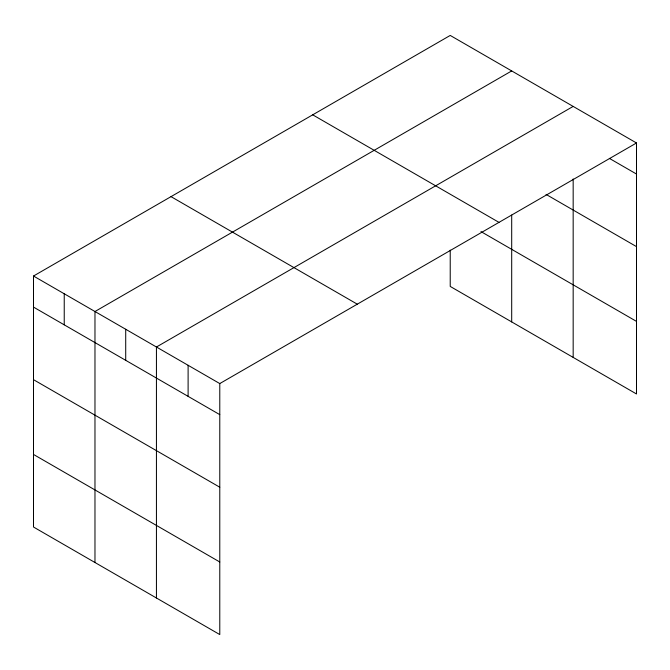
<?xml version="1.0" encoding="UTF-8"?>
<svg xmlns="http://www.w3.org/2000/svg" width="670" height="670" viewBox="0 0 670 670"><rect width="100%" height="100%" fill="white"/><g stroke="black" fill="none" stroke-linecap="round" stroke-linejoin="round"><path stroke-width="1" d="M636.5 142.978L219.777 383.575L219.777 634.565L33.5 527.022L33.5 276.032L450.223 35.435L636.5 142.978L636.5 393.968L450.223 286.425L450.223 250.136M511.696 70.928L94.973 311.517L94.973 562.507M573.168 106.413L156.437 347.01L156.437 598M609.357 158.371L636.5 174.041M546.05 194.392L636.5 246.619M312.706 114.83L498.982 222.373M480.959 231.594L636.5 321.391M171.017 196.637L357.294 304.18M33.5 276.032L219.777 383.575M33.5 307.095L219.777 414.638M33.5 379.672L219.777 487.216M33.5 454.444L219.777 561.988M573.168 178.949L573.168 357.403M511.696 215.07L511.696 321.918M188.111 365.292L188.111 396.355M125.709 329.263L125.709 360.326M64.236 293.778L64.236 324.833"/></g></svg>
